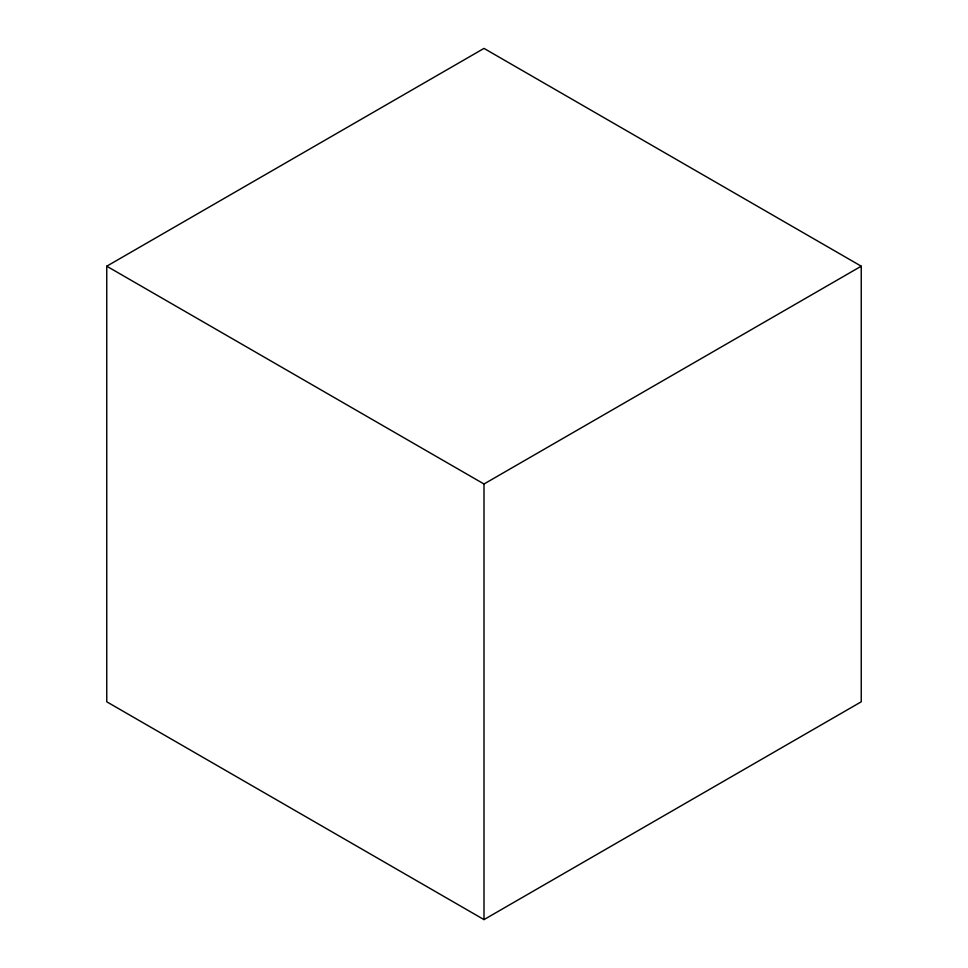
<?xml version="1.0" encoding="UTF-8"?>
<svg xmlns="http://www.w3.org/2000/svg" width="968" height="968" viewBox="0 0 968 968"><rect width="100%" height="100%" fill="white"/><g stroke="black" fill="none" stroke-linecap="round" stroke-linejoin="round"><path stroke-width="1.45" d="M106.758 266.2L484 48.4L861.242 266.2L861.242 701.8L484 919.6L106.758 701.8L106.758 266.2L484 484L861.242 266.2M484 484L484 919.6"/></g></svg>
